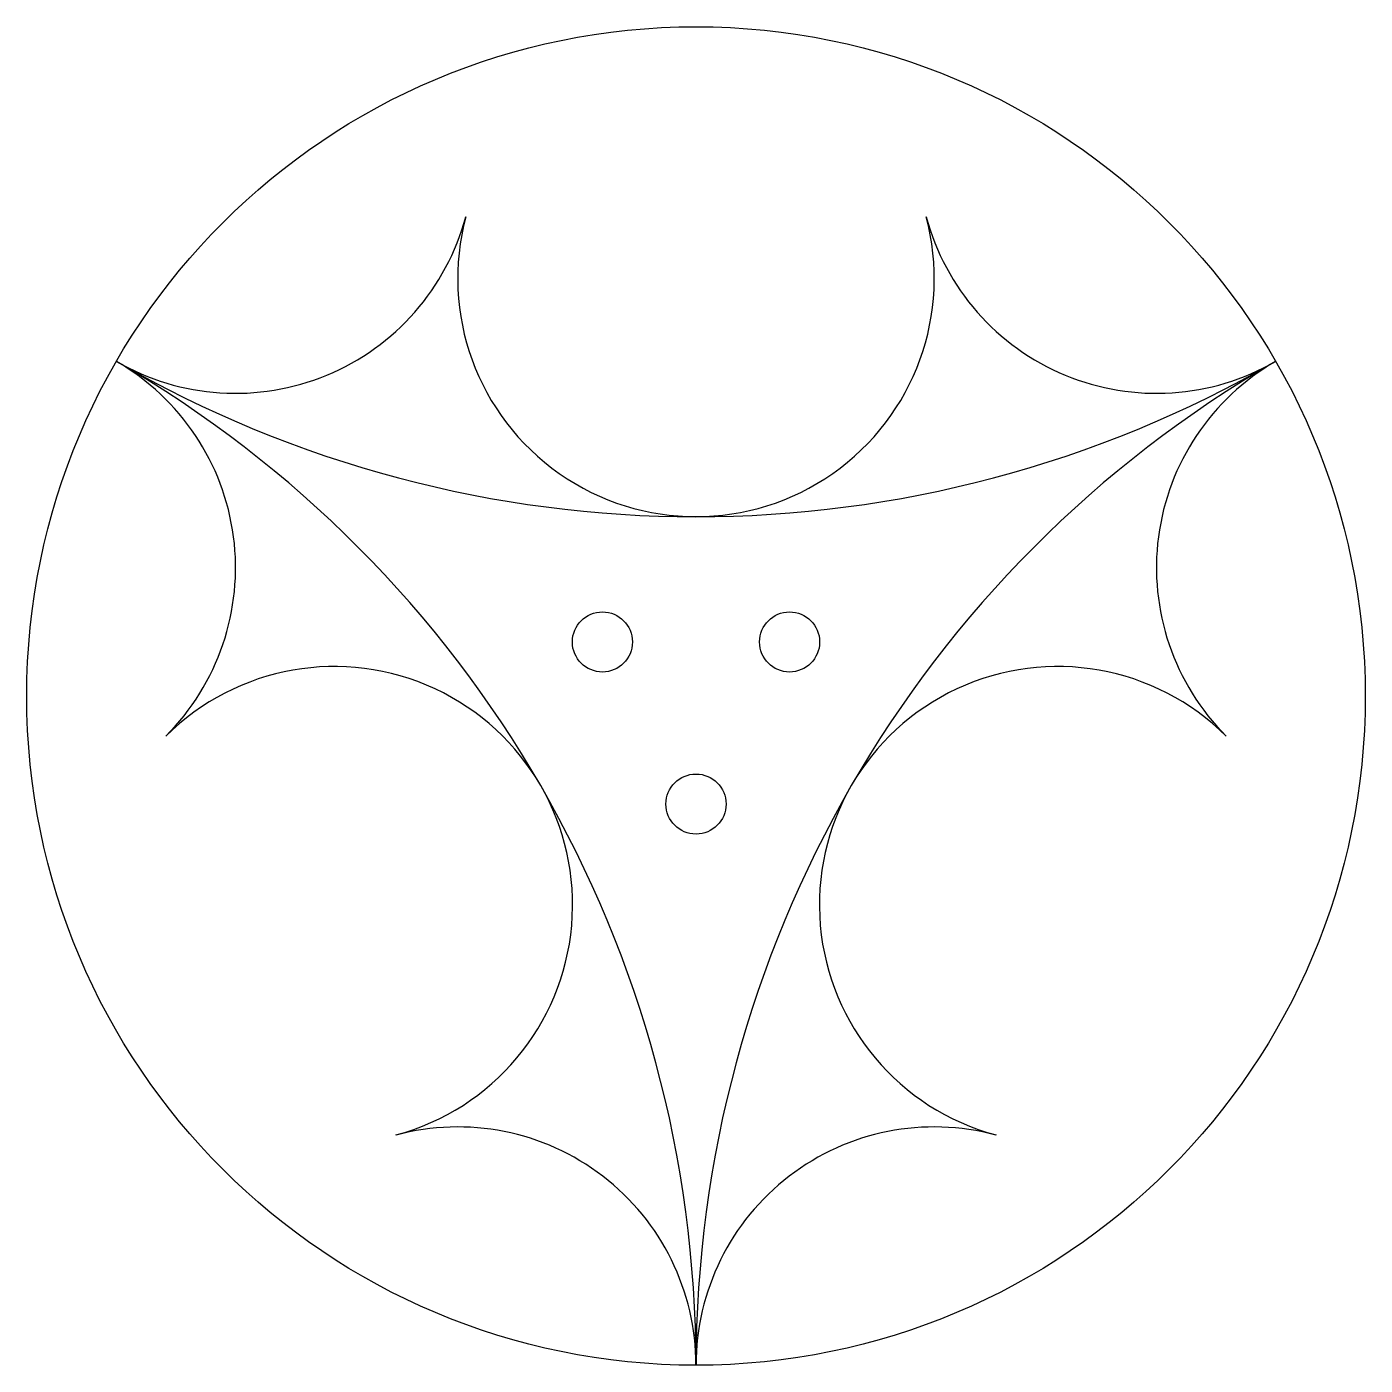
# Model space of a CAD drawing. Extents: x -12.5 to 12.5, y -12.5 to 12.5.
import ezdxf

# ---------------------------------------------------------------- set-up
doc = ezdxf.new("R2010")
doc.units = 0
doc.layers.add('MODELSKETCH_VISIBLE', color=7, linetype='CONTINUOUS')

msp = doc.modelspace()

# ---------------------------------------------------------------- linework, layer by layer
at = {"layer": 'MODELSKETCH_VISIBLE'}
for centre, radius in [((0, 0), 12.5), ((-1.748, 1.009), 0.561), ((1.748, 1.009), 0.561), ((0, -2.018), 0.561)]:
    msp.add_circle(centre, radius, dxfattribs=at)
for centre, radius, start, end in [((-8.6, 10.105), 4.451, 240, 345), ((0, 7.801), 4.451, 165, 15), ((8.6, 10.105), 4.451, 195, 300), ((0, 25), 21.651, 240, 300), ((-13.051, 2.395), 4.451, 315, 60), ((-21.651, -12.5), 21.651, 0, 60), ((21.651, -12.5), 21.651, 120, 180), ((21.651, -12.5), 21.651, 120, 180), ((13.051, 2.395), 4.451, 120, 225), ((-6.756, -3.9), 4.451, 285, 135), ((6.756, -3.9), 4.451, 45, 255), ((-4.451, -12.5), 4.451, 0, 105), ((4.451, -12.5), 4.451, 75, 180)]:
    msp.add_arc(centre, radius, start, end, dxfattribs=at)

doc.saveas('drawing.dxf')
